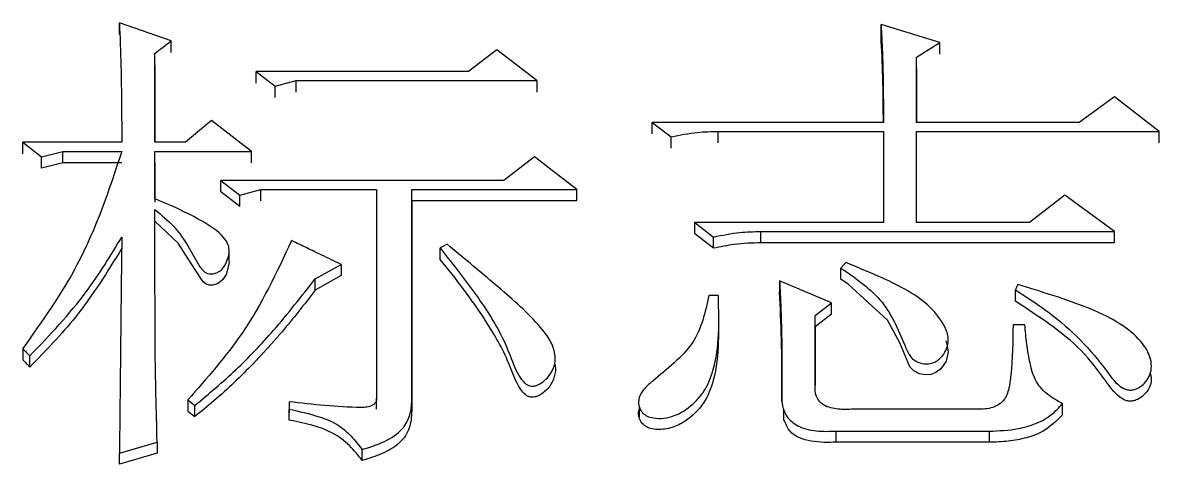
# Model space of a CAD drawing. Header units: millimetres. Extents: x 2028 to 4172, y 863 to 2379.
# Drawn here: x 2533.41 to 2538.62, y 2188.17 to 2190.19 of the extents above; entities that cross this region are included whole.
import ezdxf

# ---------------------------------------------------------------- set-up
doc = ezdxf.new("R2010")
doc.units = ezdxf.units.MM

msp = doc.modelspace()

# ---------------------------------------------------------------- linework, layer by layer
at = {"color": 7, "linetype": 'Continuous', "lineweight": 25}
for p, q in [((2534.0872, 2190.1085), (2533.8492, 2190.1914)), ((2533.8492, 2190.1383), (2533.8492, 2190.1914)), ((2537.6137, 2190.1002), (2537.3432, 2190.1832)), ((2537.3432, 2190.13), (2537.3432, 2190.1832)), ((2534.0872, 2190.0554), (2534.0872, 2190.1085)), ((2537.5055, 2190.0338), (2537.6137, 2190.1002)), ((2537.6137, 2190.0472), (2537.6137, 2190.1002)), ((2534.0115, 2189.6428), (2534.0115, 2190.0504)), ((2534.0115, 2189.9974), (2534.0115, 2190.0504)), ((2535.58, 2190.067), (2535.4502, 2189.9673)), ((2535.7639, 2189.9258), (2535.58, 2190.067)), ((2534.0115, 2189.9974), (2534.0115, 2189.6428)), ((2537.5055, 2189.7344), (2537.5055, 2190.0338)), ((2537.5055, 2189.9808), (2537.5055, 2190.0338)), ((2534.4767, 2189.9673), (2534.5632, 2189.9009)), ((2534.4767, 2189.9145), (2534.4767, 2189.9673)), ((2537.5055, 2189.9808), (2537.5055, 2189.7344)), ((2534.5632, 2189.9009), (2534.6605, 2189.9258)), ((2534.5632, 2189.8481), (2534.5632, 2189.9009)), ((2534.6605, 2189.8729), (2534.6605, 2189.9258)), ((2535.7639, 2189.9258), (2535.7639, 2189.873)), ((2538.4142, 2189.851), (2538.2519, 2189.7344)), ((2538.6197, 2189.6928), (2538.4142, 2189.851)), ((2534.2711, 2189.7428), (2534.1521, 2189.6428)), ((2534.455, 2189.6011), (2534.2711, 2189.7428)), ((2536.294, 2189.7344), (2536.3805, 2189.6678)), ((2537.3541, 2189.7344), (2536.294, 2189.7344)), ((2538.2519, 2189.7344), (2537.5055, 2189.7344)), ((2536.5968, 2189.6928), (2537.3541, 2189.6928)), ((2536.5968, 2189.6403), (2536.5968, 2189.6928)), ((2537.3541, 2189.6928), (2537.3541, 2189.2755)), ((2537.5055, 2189.6928), (2538.6197, 2189.6928)), ((2537.5055, 2189.2755), (2537.5055, 2189.6928)), ((2537.5055, 2189.6403), (2537.5055, 2189.6928)), ((2533.4057, 2189.6428), (2533.4923, 2189.5761)), ((2533.8601, 2189.6428), (2533.4057, 2189.6428)), ((2533.4057, 2189.5903), (2533.4057, 2189.6428)), ((2534.1521, 2189.6428), (2534.0115, 2189.6428)), ((2536.3805, 2189.6153), (2536.3805, 2189.6678)), ((2533.4923, 2189.5761), (2533.5896, 2189.6011)), ((2533.4923, 2189.5237), (2533.4923, 2189.5761)), ((2533.5896, 2189.6011), (2533.86, 2189.6011)), ((2533.5896, 2189.5487), (2533.5896, 2189.6011)), ((2534.0115, 2189.6011), (2534.455, 2189.6011)), ((2534.0115, 2189.3841), (2534.0115, 2189.6011)), ((2534.0115, 2189.5487), (2534.0115, 2189.6011)), ((2534.455, 2189.5487), (2534.455, 2189.6011)), ((2535.7531, 2189.5761), (2535.6125, 2189.4676)), ((2535.9478, 2189.4259), (2535.7531, 2189.5761)), ((2533.5896, 2189.5487), (2533.4923, 2189.5237)), ((2533.86, 2189.5487), (2533.5896, 2189.5487)), ((2534.0115, 2189.5487), (2534.0115, 2189.3681)), ((2534.3144, 2189.4676), (2534.4009, 2189.4008)), ((2535.6125, 2189.4676), (2534.3144, 2189.4676)), ((2534.3144, 2189.4154), (2534.3144, 2189.4676)), ((2534.4009, 2189.4008), (2534.4983, 2189.4259)), ((2534.4983, 2189.4259), (2535.0283, 2189.4259)), ((2534.4983, 2189.3737), (2534.4983, 2189.4259)), ((2535.0283, 2189.4259), (2535.0283, 2188.4696)), ((2535.1906, 2189.4259), (2535.9478, 2189.4259)), ((2535.1906, 2188.4612), (2535.1906, 2189.4259)), ((2535.1906, 2189.3737), (2535.1906, 2189.4259)), ((2535.9478, 2189.3737), (2535.9478, 2189.4259)), ((2534.4009, 2189.3487), (2534.3144, 2189.4154)), ((2534.4009, 2189.3487), (2534.4009, 2189.4008)), ((2535.1906, 2189.3737), (2535.1906, 2188.4103)), ((2535.9478, 2189.3737), (2535.1906, 2189.3737)), ((2538.187, 2189.4008), (2538.0247, 2189.2755)), ((2538.4142, 2189.2336), (2538.187, 2189.4008)), ((2536.4887, 2189.2755), (2536.5752, 2189.2085)), ((2537.3541, 2189.2755), (2536.4887, 2189.2755)), ((2538.0247, 2189.2755), (2537.5055, 2189.2755)), ((2536.5752, 2189.1566), (2536.4887, 2189.2235)), ((2536.5752, 2189.1566), (2536.5752, 2189.2085)), ((2536.7916, 2189.2336), (2538.4142, 2189.2336)), ((2536.7916, 2189.1817), (2536.7916, 2189.2336)), ((2538.4142, 2189.1817), (2538.4142, 2189.2336)), ((2535.3203, 2189.1064), (2535.3203, 2189.1583)), ((2538.4142, 2189.1817), (2536.7916, 2189.1817)), ((2534.3526, 2189.1491), (2534.3526, 2189.1514)), ((2534.3526, 2189.0993), (2534.3526, 2189.1483)), ((2534.7471, 2189.0159), (2534.8661, 2189.0829)), ((2534.8661, 2189.0829), (2534.8661, 2189.0312)), ((2537.181, 2189.0913), (2537.1593, 2189.0661)), ((2537.1593, 2189.0144), (2537.1593, 2189.0661)), ((2534.8661, 2189.0312), (2534.7471, 2188.9642)), ((2534.7471, 2188.9642), (2534.7471, 2189.0159)), ((2537.1161, 2188.9069), (2536.8781, 2189.0075)), ((2536.8781, 2189.0075), (2536.8781, 2188.9559)), ((2537.9598, 2188.9139), (2537.9598, 2188.9655)), ((2536.5968, 2188.9404), (2536.5534, 2188.9404)), ((2536.5968, 2188.9286), (2536.5968, 2188.8889)), ((2537.0404, 2188.8481), (2537.1161, 2188.9069)), ((2537.1161, 2188.8553), (2537.1161, 2188.9069)), ((2537.1161, 2188.8553), (2537.0404, 2188.7967)), ((2537.0404, 2188.5286), (2537.0404, 2188.8481)), ((2537.0404, 2188.7967), (2537.0404, 2188.8481)), ((2537.0404, 2188.7967), (2537.0404, 2188.5286)), ((2538.0031, 2188.8061), (2537.949, 2188.8061)), ((2537.6398, 2188.7806), (2537.6398, 2188.7868)), ((2533.4057, 2188.6969), (2533.4057, 2188.6457)), ((2535.8228, 2188.7334), (2535.8228, 2188.7369)), ((2533.4382, 2188.612), (2533.4382, 2188.6632)), ((2538.5691, 2188.672), (2538.5691, 2188.6777)), ((2536.8889, 2188.4523), (2536.8889, 2188.5033)), ((2534.1629, 2188.4612), (2534.1954, 2188.4359)), ((2534.1629, 2188.4612), (2534.1629, 2188.4103)), ((2534.1954, 2188.385), (2534.1954, 2188.4359)), ((2534.6281, 2188.4528), (2534.6281, 2188.4191)), ((2534.6281, 2188.4528), (2534.6281, 2188.4018)), ((2535.0283, 2188.4186), (2535.0283, 2188.4696)), ((2535.1906, 2188.4103), (2535.1906, 2188.4612)), ((2536.2331, 2188.434), (2536.2331, 2188.3828)), ((2538.1762, 2188.3935), (2538.1762, 2188.4444)), ((2534.1629, 2188.4103), (2534.1954, 2188.385)), ((2534.6281, 2188.3682), (2534.6281, 2188.4191)), ((2536.8959, 2188.4178), (2536.8959, 2188.3666)), ((2537.7759, 2188.4191), (2537.2243, 2188.4191)), ((2537.1377, 2188.3179), (2537.8409, 2188.3179)), ((2537.1377, 2188.2671), (2537.1377, 2188.3179)), ((2537.8409, 2188.2671), (2537.8409, 2188.3179)), ((2533.8493, 2188.2166), (2534.0223, 2188.2673)), ((2534.0223, 2188.2673), (2534.0223, 2188.2166)), ((2534.9635, 2188.1828), (2534.9635, 2188.2335)), ((2537.8409, 2188.2671), (2537.1377, 2188.2671)), ((2533.8493, 2188.166), (2533.8493, 2188.2166)), ((2534.0223, 2188.2166), (2533.8493, 2188.166))]:
    msp.add_line(p, q, dxfattribs=at)
at = {"color": 7, "linetype": 'Continuous', "lineweight": 25, "flags": 128}
for points in [[(2535.4502, 2189.9673), (2534.9802, 2189.9673), (2534.4767, 2189.9673)], [(2534.6605, 2189.9258), (2535.1305, 2189.9258), (2535.7639, 2189.9258)], [(2536.294, 2189.6819), (2536.294, 2189.695), (2536.294, 2189.7081), (2536.294, 2189.7213), (2536.294, 2189.7344)], [(2538.6197, 2189.6403), (2538.6197, 2189.6535), (2538.6197, 2189.6732), (2538.6197, 2189.6928)], [(2534.3512, 2189.0991), (2534.3525, 2189.0897), (2534.3383, 2189.0365), (2534.3241, 2189.0136), (2534.3017, 2188.9957), (2534.2773, 2188.9879), (2534.2616, 2188.9878), (2534.2468, 2188.9926), (2534.2327, 2189.0032), (2534.1921, 2189.0648), (2534.1188, 2189.1804), (2534.0115, 2189.2819), (2534.0115, 2189.2819)], [(2536.4887, 2189.2235), (2536.4887, 2189.2365), (2536.4887, 2189.2495), (2536.4887, 2189.2625), (2536.4887, 2189.2755)], [(2535.3528, 2189.175), (2535.3366, 2189.1666), (2535.3203, 2189.1583)], [(2537.6383, 2188.7345), (2537.6439, 2188.7249), (2537.6517, 2188.682), (2537.6416, 2188.6391), (2537.6177, 2188.604), (2537.5952, 2188.5864), (2537.5718, 2188.5776), (2537.5464, 2188.5757), (2537.5192, 2188.5809), (2537.4932, 2188.5947), (2537.4757, 2188.6134), (2537.429, 2188.7227), (2537.3734, 2188.8271), (2537.1922, 2188.9921), (2537.1593, 2189.0144), (2537.1593, 2189.0144)], [(2537.9707, 2188.9907), (2537.9652, 2188.9781), (2537.9598, 2188.9655)]]:
    msp.add_lwpolyline(points, dxfattribs=at)
at = {"color": 7, "linetype": 'Continuous', "lineweight": 25}
for points, knots in [([(2533.8492, 2190.1914), (2533.8517, 2190.1252), (2533.8564, 2190.0009), (2533.8594, 2189.818), (2533.8598, 2189.7012), (2533.8601, 2189.6428)], [0, 0, 0, 0, 0.362921, 0.681445, 1, 1, 1, 1]), ([(2537.3432, 2190.1832), (2537.3434, 2190.1804), (2537.3437, 2190.175), (2537.3441, 2190.1668), (2537.3445, 2190.1587), (2537.3449, 2190.1505), (2537.3453, 2190.1437), (2537.3456, 2190.1369), (2537.346, 2190.1301), (2537.3464, 2190.1219), (2537.3467, 2190.1151), (2537.3471, 2190.1083), (2537.3474, 2190.1015), (2537.3478, 2190.0933), (2537.3481, 2190.0865), (2537.3484, 2190.0797), (2537.3487, 2190.0729), (2537.349, 2190.0661), (2537.3493, 2190.0593), (2537.3495, 2190.0524), (2537.3498, 2190.0443), (2537.3501, 2190.0375), (2537.3503, 2190.0306), (2537.3506, 2190.0238), (2537.3508, 2190.017), (2537.351, 2190.0102), (2537.3512, 2190.0034), (2537.3515, 2189.9952), (2537.3516, 2189.9884), (2537.3518, 2189.9815), (2537.352, 2189.9747), (2537.3521, 2189.9679), (2537.3523, 2189.9611), (2537.3524, 2189.9543), (2537.3526, 2189.9461), (2537.3527, 2189.9392), (2537.3528, 2189.9324), (2537.3529, 2189.9256), (2537.353, 2189.9188), (2537.3531, 2189.9119), (2537.3532, 2189.9051), (2537.3533, 2189.8983), (2537.3534, 2189.8915), (2537.3535, 2189.8846), (2537.3535, 2189.8764), (2537.3536, 2189.8696), (2537.3536, 2189.8628), (2537.3537, 2189.8559), (2537.3537, 2189.8491), (2537.3538, 2189.8423), (2537.3538, 2189.8354), (2537.3538, 2189.8273), (2537.3539, 2189.8204), (2537.3539, 2189.8136), (2537.3539, 2189.8068), (2537.3539, 2189.7999), (2537.354, 2189.7931), (2537.354, 2189.7862), (2537.354, 2189.778), (2537.354, 2189.7712), (2537.354, 2189.7644), (2537.354, 2189.7575), (2537.354, 2189.7507), (2537.354, 2189.743), (2537.3541, 2189.738), (2537.3541, 2189.7344)], [0, 0, 0, 0, 0.018243, 0.036487, 0.05473, 0.072974, 0.091217, 0.100339, 0.118582, 0.136826, 0.155069, 0.164191, 0.182434, 0.200678, 0.218921, 0.228043, 0.246286, 0.26453, 0.273652, 0.291895, 0.310138, 0.328382, 0.337504, 0.355747, 0.37399, 0.383112, 0.401356, 0.419599, 0.437843, 0.446964, 0.465208, 0.483451, 0.492573, 0.510816, 0.52906, 0.547303, 0.556425, 0.574668, 0.592912, 0.602033, 0.620277, 0.63852, 0.647642, 0.665886, 0.684129, 0.702372, 0.711494, 0.729738, 0.747981, 0.757103, 0.775346, 0.79359, 0.811833, 0.820955, 0.839198, 0.857442, 0.866563, 0.884807, 0.90305, 0.921294, 0.930415, 0.948659, 0.966902, 0.976024, 1, 1, 1, 1]), ([(2534.0115, 2190.0504), (2534.0241, 2190.0601), (2534.0494, 2190.0795), (2534.0746, 2190.0988), (2534.0872, 2190.1085)], [0, 0, 0, 0, 0.499999, 1, 1, 1, 1]), ([(2537.3539, 2189.7344), (2537.3538, 2189.7607), (2537.3537, 2189.8306), (2537.3518, 2189.9626), (2537.3464, 2190.0681), (2537.3432, 2190.13)], [0, 0, 0, 0, 0.198354, 0.529431, 1, 1, 1, 1]), ([(2536.3805, 2189.6678), (2536.4203, 2189.6761), (2536.4914, 2189.6909), (2536.5646, 2189.6922), (2536.5968, 2189.6928)], [0, 0, 0, 0, 0.558835, 1, 1, 1, 1]), ([(2533.86, 2189.6011), (2533.8015, 2189.424), (2533.6965, 2189.1059), (2533.495, 2188.8225), (2533.4057, 2188.6969)], [0, 0, 0, 0, 0.556928, 1, 1, 1, 1]), ([(2534.0115, 2189.334), (2534.0417, 2189.3095), (2534.1257, 2189.2413), (2534.1805, 2189.1356), (2534.2248, 2189.06), (2534.2463, 2189.0436), (2534.2601, 2189.0391), (2534.2762, 2189.0387), (2534.2943, 2189.0431), (2534.3131, 2189.0534), (2534.3324, 2189.0733), (2534.3462, 2189.1061), (2534.356, 2189.1439), (2534.346, 2189.1842), (2534.3021, 2189.2379), (2534.1962, 2189.302), (2534.0897, 2189.3518), (2534.0214, 2189.3801), (2534.0115, 2189.3841)], [0, 0, 0, 0, 0.11687, 0.3258, 0.377744, 0.393029, 0.405901, 0.418726, 0.438143, 0.45802, 0.48112, 0.522189, 0.572441, 0.606763, 0.655286, 0.785224, 0.968955, 1, 1, 1, 1]), ([(2534.0223, 2188.2673), (2534.0185, 2188.4129), (2534.0128, 2188.6314), (2534.0127, 2188.8672), (2534.0124, 2188.9669), (2534.0123, 2189.0031), (2534.0122, 2189.0257), (2534.0122, 2189.0438), (2534.0121, 2189.0619), (2534.0121, 2189.08), (2534.012, 2189.0981), (2534.012, 2189.1117), (2534.012, 2189.1252), (2534.0119, 2189.1433), (2534.0119, 2189.1614), (2534.0119, 2189.1795), (2534.0118, 2189.1931), (2534.0118, 2189.2111), (2534.0117, 2189.2269), (2534.0117, 2189.2405), (2534.0117, 2189.2473), (2534.0117, 2189.254), (2534.0117, 2189.2631), (2534.0116, 2189.2721), (2534.0116, 2189.2811), (2534.0116, 2189.2879), (2534.0116, 2189.297), (2534.0116, 2189.306), (2534.0116, 2189.315), (2534.0115, 2189.3236), (2534.0115, 2189.3299), (2534.0115, 2189.334)], [0, 0, 0, 0, 0.4081563, 0.61223, 0.6632482, 0.6887574, 0.7142665, 0.727021, 0.7397756, 0.7652847, 0.7780392, 0.7907938, 0.8035483, 0.8163029, 0.841812, 0.8545666, 0.8673211, 0.8800757, 0.9055848, 0.911962, 0.9183393, 0.9247166, 0.9310939, 0.9438484, 0.9502257, 0.956603, 0.9629803, 0.9757348, 0.9821121, 0.9884894, 1, 1, 1, 1]), ([(2533.4382, 2188.6632), (2533.5296, 2188.7589), (2533.6919, 2188.9289), (2533.8089, 2189.1235), (2533.86, 2189.2085)], [0, 0, 0, 0, 0.562943, 1, 1, 1, 1]), ([(2533.8601, 2189.2085), (2533.8587, 2189.0866), (2533.8572, 2188.957), (2533.8557, 2188.8194), (2533.8554, 2188.7889), (2533.855, 2188.7583), (2533.8547, 2188.7277), (2533.8544, 2188.6971), (2533.854, 2188.6665), (2533.8537, 2188.6358), (2533.8534, 2188.6052), (2533.8531, 2188.5746), (2533.8527, 2188.5439), (2533.8524, 2188.5133), (2533.8521, 2188.4826), (2533.8517, 2188.4443), (2533.8514, 2188.4136), (2533.851, 2188.3829), (2533.8507, 2188.3522), (2533.8504, 2188.3254), (2533.8501, 2188.2985), (2533.85, 2188.2831), (2533.8498, 2188.2678), (2533.8497, 2188.2535), (2533.8495, 2188.2364), (2533.8493, 2188.2232), (2533.8493, 2188.2166)], [0, 0, 0, 0, 0.370203, 0.393341, 0.416478, 0.462753, 0.485891, 0.509029, 0.555304, 0.578441, 0.601579, 0.647854, 0.670992, 0.694129, 0.740405, 0.763542, 0.809817, 0.832955, 0.856093, 0.902368, 0.913937, 0.937074, 0.948643, 0.960212, 0.980106, 1, 1, 1, 1]), ([(2536.5752, 2189.2085), (2536.615, 2189.2169), (2536.6861, 2189.2317), (2536.7593, 2189.2331), (2536.7916, 2189.2336)], [0, 0, 0, 0, 0.558835, 1, 1, 1, 1]), ([(2533.86, 2189.1566), (2533.7938, 2189.0488), (2533.6747, 2188.8551), (2533.5108, 2188.6867), (2533.4382, 2188.612)], [0, 0, 0, 0, 0.556785, 1, 1, 1, 1]), ([(2534.6389, 2189.1918), (2534.571, 2189.0466), (2534.449, 2188.7857), (2534.2508, 2188.5609), (2534.1629, 2188.4612)], [0, 0, 0, 0, 0.556366, 1, 1, 1, 1]), ([(2534.8661, 2189.0829), (2534.8367, 2189.097), (2534.7842, 2189.1222), (2534.7084, 2189.1585), (2534.6621, 2189.1807), (2534.6389, 2189.1918)], [0, 0, 0, 0, 0.387829, 0.693915, 1, 1, 1, 1]), ([(2535.3203, 2189.1583), (2535.3707, 2189.0942), (2535.4714, 2188.9661), (2535.5861, 2188.7974), (2535.6482, 2188.6526), (2535.6762, 2188.5691), (2535.7156, 2188.5325), (2535.7305, 2188.5253), (2535.7463, 2188.5237), (2535.7664, 2188.528), (2535.7943, 2188.5433), (2535.8242, 2188.573), (2535.8471, 2188.6157), (2535.8509, 2188.6694), (2535.8267, 2188.7414), (2535.7291, 2188.857), (2535.5626, 2189.0011), (2535.4228, 2189.1169), (2535.3528, 2189.175)], [0, 0, 0, 0, 0.1458904, 0.2918477, 0.3649261, 0.4381404, 0.4497084, 0.4574875, 0.4653247, 0.4747758, 0.4903238, 0.5180258, 0.5474199, 0.5770634, 0.6172548, 0.685721, 0.8425064, 1, 1, 1, 1]), ([(2536.7916, 2189.1817), (2536.7505, 2189.1807), (2536.6772, 2189.1789), (2536.6063, 2189.1634), (2536.5752, 2189.1566)], [0, 0, 0, 0, 0.561085, 1, 1, 1, 1]), ([(2535.8449, 2188.6295), (2535.845, 2188.6294), (2535.8524, 2188.6143), (2535.8489, 2188.5797), (2535.8334, 2188.5342), (2535.8051, 2188.5018), (2535.7782, 2188.4826), (2535.7578, 2188.4744), (2535.7401, 2188.4727), (2535.7246, 2188.4763), (2535.7066, 2188.4882), (2535.6682, 2188.5363), (2535.6299, 2188.6593), (2535.5404, 2188.8125), (2535.4296, 2188.9692), (2535.358, 2189.0611), (2535.3205, 2189.1062), (2535.3203, 2189.1064)], [0, 0, 0, 0, 0.000541, 0.052262, 0.10428, 0.152425, 0.178787, 0.199916, 0.213282, 0.226749, 0.243025, 0.274546, 0.411233, 0.645125, 0.822307, 0.999061, 1, 1, 1, 1]), ([(2537.1593, 2189.0661), (2537.229, 2189.0179), (2537.3699, 2188.9207), (2537.4312, 2188.7576), (2537.4732, 2188.664), (2537.498, 2188.6403), (2537.5248, 2188.629), (2537.5545, 2188.6252), (2537.5832, 2188.6302), (2537.6104, 2188.6461), (2537.6328, 2188.6713), (2537.6506, 2188.7072), (2537.654, 2188.7536), (2537.6265, 2188.8217), (2537.534, 2188.9327), (2537.3642, 2189.0167), (2537.2317, 2189.0707), (2537.181, 2189.0913)], [0, 0, 0, 0, 0.175531, 0.354652, 0.388166, 0.407747, 0.427401, 0.446675, 0.466945, 0.484382, 0.511375, 0.539761, 0.574487, 0.616877, 0.705288, 0.887114, 1, 1, 1, 1]), ([(2534.1954, 2188.4359), (2534.2598, 2188.4897), (2534.3887, 2188.5973), (2534.5721, 2188.7926), (2534.6846, 2188.9362), (2534.7471, 2189.0159)], [0, 0, 0, 0, 0.30776, 0.615622, 1, 1, 1, 1]), ([(2536.8781, 2189.0075), (2536.8782, 2189.0045), (2536.8785, 2188.9986), (2536.8789, 2188.9896), (2536.8793, 2188.9807), (2536.8797, 2188.9717), (2536.8801, 2188.9628), (2536.8805, 2188.9553), (2536.8808, 2188.9479), (2536.8811, 2188.9404), (2536.8815, 2188.9315), (2536.8819, 2188.9225), (2536.8822, 2188.9151), (2536.8825, 2188.9076), (2536.8828, 2188.9002), (2536.8831, 2188.8927), (2536.8834, 2188.8853), (2536.8837, 2188.8778), (2536.884, 2188.8688), (2536.8844, 2188.8599), (2536.8846, 2188.8524), (2536.8849, 2188.845), (2536.8851, 2188.8375), (2536.8854, 2188.8285), (2536.8856, 2188.8211), (2536.8859, 2188.8106), (2536.8862, 2188.8002), (2536.8865, 2188.7882), (2536.8867, 2188.7808), (2536.8868, 2188.7733), (2536.887, 2188.7658), (2536.8871, 2188.7583), (2536.8873, 2188.7509), (2536.8874, 2188.7434), (2536.8876, 2188.7344), (2536.8877, 2188.7255), (2536.8878, 2188.718), (2536.8879, 2188.7105), (2536.888, 2188.703), (2536.8881, 2188.6941), (2536.8882, 2188.6866), (2536.8883, 2188.6791), (2536.8883, 2188.6716), (2536.8884, 2188.6627), (2536.8885, 2188.6552), (2536.8885, 2188.6477), (2536.8886, 2188.6402), (2536.8886, 2188.6312), (2536.8887, 2188.6238), (2536.8887, 2188.6163), (2536.8887, 2188.6088), (2536.8888, 2188.5998), (2536.8888, 2188.5923), (2536.8888, 2188.5849), (2536.8888, 2188.5774), (2536.8888, 2188.5684), (2536.8889, 2188.5609), (2536.8889, 2188.5534), (2536.8889, 2188.5459), (2536.8889, 2188.5369), (2536.8889, 2188.5295), (2536.8889, 2188.522), (2536.8889, 2188.5138), (2536.8889, 2188.5071), (2536.8889, 2188.5033)], [0, 0, 0, 0, 0.017781, 0.035561, 0.053342, 0.071122, 0.088903, 0.106683, 0.115574, 0.133354, 0.151135, 0.168916, 0.186696, 0.195586, 0.213367, 0.231148, 0.240038, 0.257818, 0.275599, 0.29338, 0.31116, 0.320051, 0.337831, 0.355612, 0.373392, 0.382283, 0.417844, 0.435624, 0.453405, 0.462295, 0.480076, 0.497857, 0.506747, 0.524527, 0.542308, 0.560089, 0.577869, 0.586759, 0.60454, 0.622321, 0.640101, 0.648992, 0.666772, 0.684553, 0.702333, 0.711224, 0.729004, 0.746785, 0.764565, 0.773456, 0.791236, 0.809017, 0.826797, 0.835688, 0.853468, 0.871249, 0.889029, 0.89792, 0.9157, 0.933481, 0.951262, 0.960152, 0.977932, 1, 1, 1, 1]), ([(2534.7471, 2188.9642), (2534.6976, 2188.9001), (2534.6467, 2188.834), (2534.5903, 2188.7681), (2534.5861, 2188.7633), (2534.5819, 2188.7585), (2534.5778, 2188.7536), (2534.5736, 2188.7488), (2534.5694, 2188.744), (2534.5652, 2188.7392), (2534.5609, 2188.7344), (2534.5567, 2188.7296), (2534.5533, 2188.7258), (2534.5491, 2188.721), (2534.5448, 2188.7163), (2534.5405, 2188.7115), (2534.5362, 2188.7067), (2534.5328, 2188.7029), (2534.5285, 2188.6982), (2534.5242, 2188.6935), (2534.5199, 2188.6887), (2534.5138, 2188.6821), (2534.4956, 2188.6623), (2534.4216, 2188.5836), (2534.3197, 2188.4856), (2534.2249, 2188.4088), (2534.1954, 2188.385)], [0, 0, 0, 0, 0.307844, 0.317463, 0.327082, 0.331891, 0.34151, 0.351128, 0.355938, 0.365557, 0.375175, 0.379985, 0.389603, 0.394413, 0.404031, 0.41365, 0.41846, 0.428078, 0.432888, 0.442506, 0.452125, 0.456934, 0.476172, 0.553125, 0.861264, 1, 1, 1, 1]), ([(2536.8889, 2188.4523), (2536.8889, 2188.5002), (2536.8889, 2188.5961), (2536.8864, 2188.764), (2536.8812, 2188.8838), (2536.8781, 2188.9559)], [0, 0, 0, 0, 0.284865, 0.569737, 1, 1, 1, 1]), ([(2537.9598, 2188.9655), (2538.0134, 2188.9311), (2538.1754, 2188.8269), (2538.3288, 2188.6684), (2538.423, 2188.5302), (2538.468, 2188.5079), (2538.4871, 2188.5053), (2538.5083, 2188.5087), (2538.5343, 2188.5209), (2538.5606, 2188.5442), (2538.5795, 2188.5776), (2538.5857, 2188.617), (2538.5773, 2188.667), (2538.5378, 2188.7339), (2538.4008, 2188.8504), (2538.1909, 2188.9217), (2538.0244, 2188.9743), (2537.9708, 2188.9907), (2537.9707, 2188.9907)], [0, 0, 0, 0, 0.116248, 0.351545, 0.417546, 0.429975, 0.440278, 0.450547, 0.466965, 0.490882, 0.515264, 0.540739, 0.570383, 0.616277, 0.689853, 0.900941, 0.999644, 1, 1, 1, 1]), ([(2536.5534, 2188.9404), (2536.5368, 2188.8635), (2536.5033, 2188.7079), (2536.3459, 2188.5924), (2536.2596, 2188.5166), (2536.2357, 2188.4837), (2536.2291, 2188.4517), (2536.2342, 2188.4246), (2536.2479, 2188.4016), (2536.2701, 2188.3852), (2536.3041, 2188.3758), (2536.3474, 2188.3758), (2536.4042, 2188.3892), (2536.4715, 2188.4293), (2536.5371, 2188.4996), (2536.6051, 2188.671), (2536.6004, 2188.8227), (2536.5969, 2188.9376), (2536.5968, 2188.9404)], [0, 0, 0, 0, 0.166517, 0.336736, 0.370754, 0.398968, 0.419707, 0.44043, 0.457693, 0.475082, 0.493885, 0.523597, 0.555079, 0.603262, 0.6747, 0.747935, 0.993843, 1, 1, 1, 1]), ([(2538.5785, 2188.5861), (2538.5808, 2188.5766), (2538.5863, 2188.5536), (2538.5756, 2188.5163), (2538.5521, 2188.4837), (2538.5239, 2188.4639), (2538.4996, 2188.4556), (2538.4793, 2188.4546), (2538.4577, 2188.4607), (2538.4175, 2188.4881), (2538.3583, 2188.5702), (2538.2688, 2188.6922), (2538.1191, 2188.8091), (2538.0131, 2188.8788), (2537.9598, 2188.9139)], [0, 0, 0, 0, 0.034911, 0.084718, 0.134766, 0.17238, 0.196269, 0.215447, 0.234674, 0.265974, 0.373163, 0.581862, 0.78957, 1, 1, 1, 1]), ([(2536.5968, 2188.8889), (2536.5977, 2188.8348), (2536.5994, 2188.7221), (2536.586, 2188.5719), (2536.536, 2188.4443), (2536.4635, 2188.3709), (2536.3866, 2188.3315), (2536.3296, 2188.3232), (2536.2876, 2188.3286), (2536.2618, 2188.3392), (2536.2432, 2188.3568), (2536.2326, 2188.3798), (2536.2291, 2188.4036), (2536.2341, 2188.4179), (2536.2363, 2188.424)], [0, 0, 0, 0, 0.198609, 0.413548, 0.548586, 0.684419, 0.755202, 0.826554, 0.860883, 0.887727, 0.914733, 0.945634, 0.976974, 1, 1, 1, 1]), ([(2537.949, 2188.8061), (2537.9478, 2188.7285), (2537.9462, 2188.6308), (2537.9311, 2188.5146), (2537.9118, 2188.4541), (2537.8476, 2188.4178), (2537.8002, 2188.4186), (2537.7759, 2188.4191)], [0, 0, 0, 0, 0.490042, 0.617207, 0.745492, 0.869777, 1, 1, 1, 1]), ([(2538.1762, 2188.4444), (2538.1519, 2188.4573), (2538.1042, 2188.4828), (2538.0478, 2188.5469), (2538.026, 2188.6293), (2538.0107, 2188.7173), (2538.0056, 2188.7765), (2538.0031, 2188.8061)], [0, 0, 0, 0, 0.1777081, 0.35, 0.5672223, 0.7837017, 1, 1, 1, 1]), ([(2533.4057, 2188.6969), (2533.4111, 2188.6913), (2533.422, 2188.6801), (2533.4328, 2188.6689), (2533.4382, 2188.6632)], [0, 0, 0, 0, 0.5, 1, 1, 1, 1]), ([(2533.4057, 2188.6457), (2533.4084, 2188.6428), (2533.4139, 2188.6372), (2533.4248, 2188.626), (2533.4328, 2188.6176), (2533.4382, 2188.612)], [0, 0, 0, 0, 0.25287, 0.505739, 1, 1, 1, 1]), ([(2536.8889, 2188.5033), (2536.8878, 2188.4834), (2536.8856, 2188.4433), (2536.906, 2188.383), (2536.9638, 2188.3344), (2537.0477, 2188.3152), (2537.1076, 2188.317), (2537.1377, 2188.3179)], [0, 0, 0, 0, 0.177715, 0.356357, 0.541048, 0.768767, 1, 1, 1, 1]), ([(2537.2243, 2188.4191), (2537.2013, 2188.4178), (2537.1556, 2188.4153), (2537.0974, 2188.426), (2537.0612, 2188.4509), (2537.0403, 2188.484), (2537.0403, 2188.5112), (2537.0404, 2188.5286)], [0, 0, 0, 0, 0.261231, 0.519065, 0.649006, 0.774533, 1, 1, 1, 1]), ([(2535.0282, 2188.4696), (2535.0286, 2188.4668), (2535.0295, 2188.4614), (2535.0269, 2188.4524), (2535.0204, 2188.4438), (2535.0065, 2188.434), (2534.9845, 2188.427), (2534.8556, 2188.4262), (2534.7372, 2188.44), (2534.6281, 2188.4528)], [0, 0, 0, 0, 0.022685, 0.043674, 0.07363, 0.104665, 0.167541, 0.232295, 1, 1, 1, 1]), ([(2534.9635, 2188.2335), (2534.9979, 2188.2445), (2535.0659, 2188.2663), (2535.1489, 2188.3191), (2535.1866, 2188.3919), (2535.1893, 2188.4382), (2535.1906, 2188.4612)], [0, 0, 0, 0, 0.291823, 0.574939, 0.78881, 1, 1, 1, 1]), ([(2537.8409, 2188.3179), (2537.8852, 2188.3197), (2537.958, 2188.3225), (2538.0537, 2188.3504), (2538.1257, 2188.3885), (2538.1595, 2188.4259), (2538.1762, 2188.4444)], [0, 0, 0, 0, 0.347259, 0.569852, 0.787887, 1, 1, 1, 1]), ([(2534.6281, 2188.4191), (2534.6744, 2188.4085), (2534.7501, 2188.3911), (2534.8505, 2188.3528), (2534.9137, 2188.2962), (2534.9469, 2188.2543), (2534.9635, 2188.2335)], [0, 0, 0, 0, 0.348609, 0.571047, 0.787247, 1, 1, 1, 1]), ([(2535.1906, 2188.4103), (2535.1888, 2188.3841), (2535.1861, 2188.3446), (2535.1626, 2188.2952), (2535.1242, 2188.2513), (2535.0554, 2188.212), (2534.9943, 2188.1926), (2534.9635, 2188.1828)], [0, 0, 0, 0, 0.2394193, 0.3609412, 0.4846672, 0.7394044, 1, 1, 1, 1]), ([(2538.1762, 2188.3935), (2538.1486, 2188.3657), (2538.1024, 2188.3192), (2538.0102, 2188.2855), (2537.9268, 2188.2692), (2537.8696, 2188.2678), (2537.8409, 2188.2671)], [0, 0, 0, 0, 0.329057, 0.550037, 0.774412, 1, 1, 1, 1]), ([(2534.9635, 2188.1828), (2534.9448, 2188.2066), (2534.9071, 2188.2545), (2534.8013, 2188.3339), (2534.6979, 2188.3544), (2534.6281, 2188.3682)], [0, 0, 0, 0, 0.242139, 0.4889, 1, 1, 1, 1]), ([(2537.1377, 2188.2671), (2537.0997, 2188.2661), (2537.0253, 2188.2641), (2536.9254, 2188.3009), (2536.9062, 2188.3498), (2536.8991, 2188.3678)], [0, 0, 0, 0, 0.396511, 0.777724, 1, 1, 1, 1])]:
    msp.add_open_spline(points, degree=3, knots=knots, dxfattribs=at)

doc.saveas('drawing.dxf')
